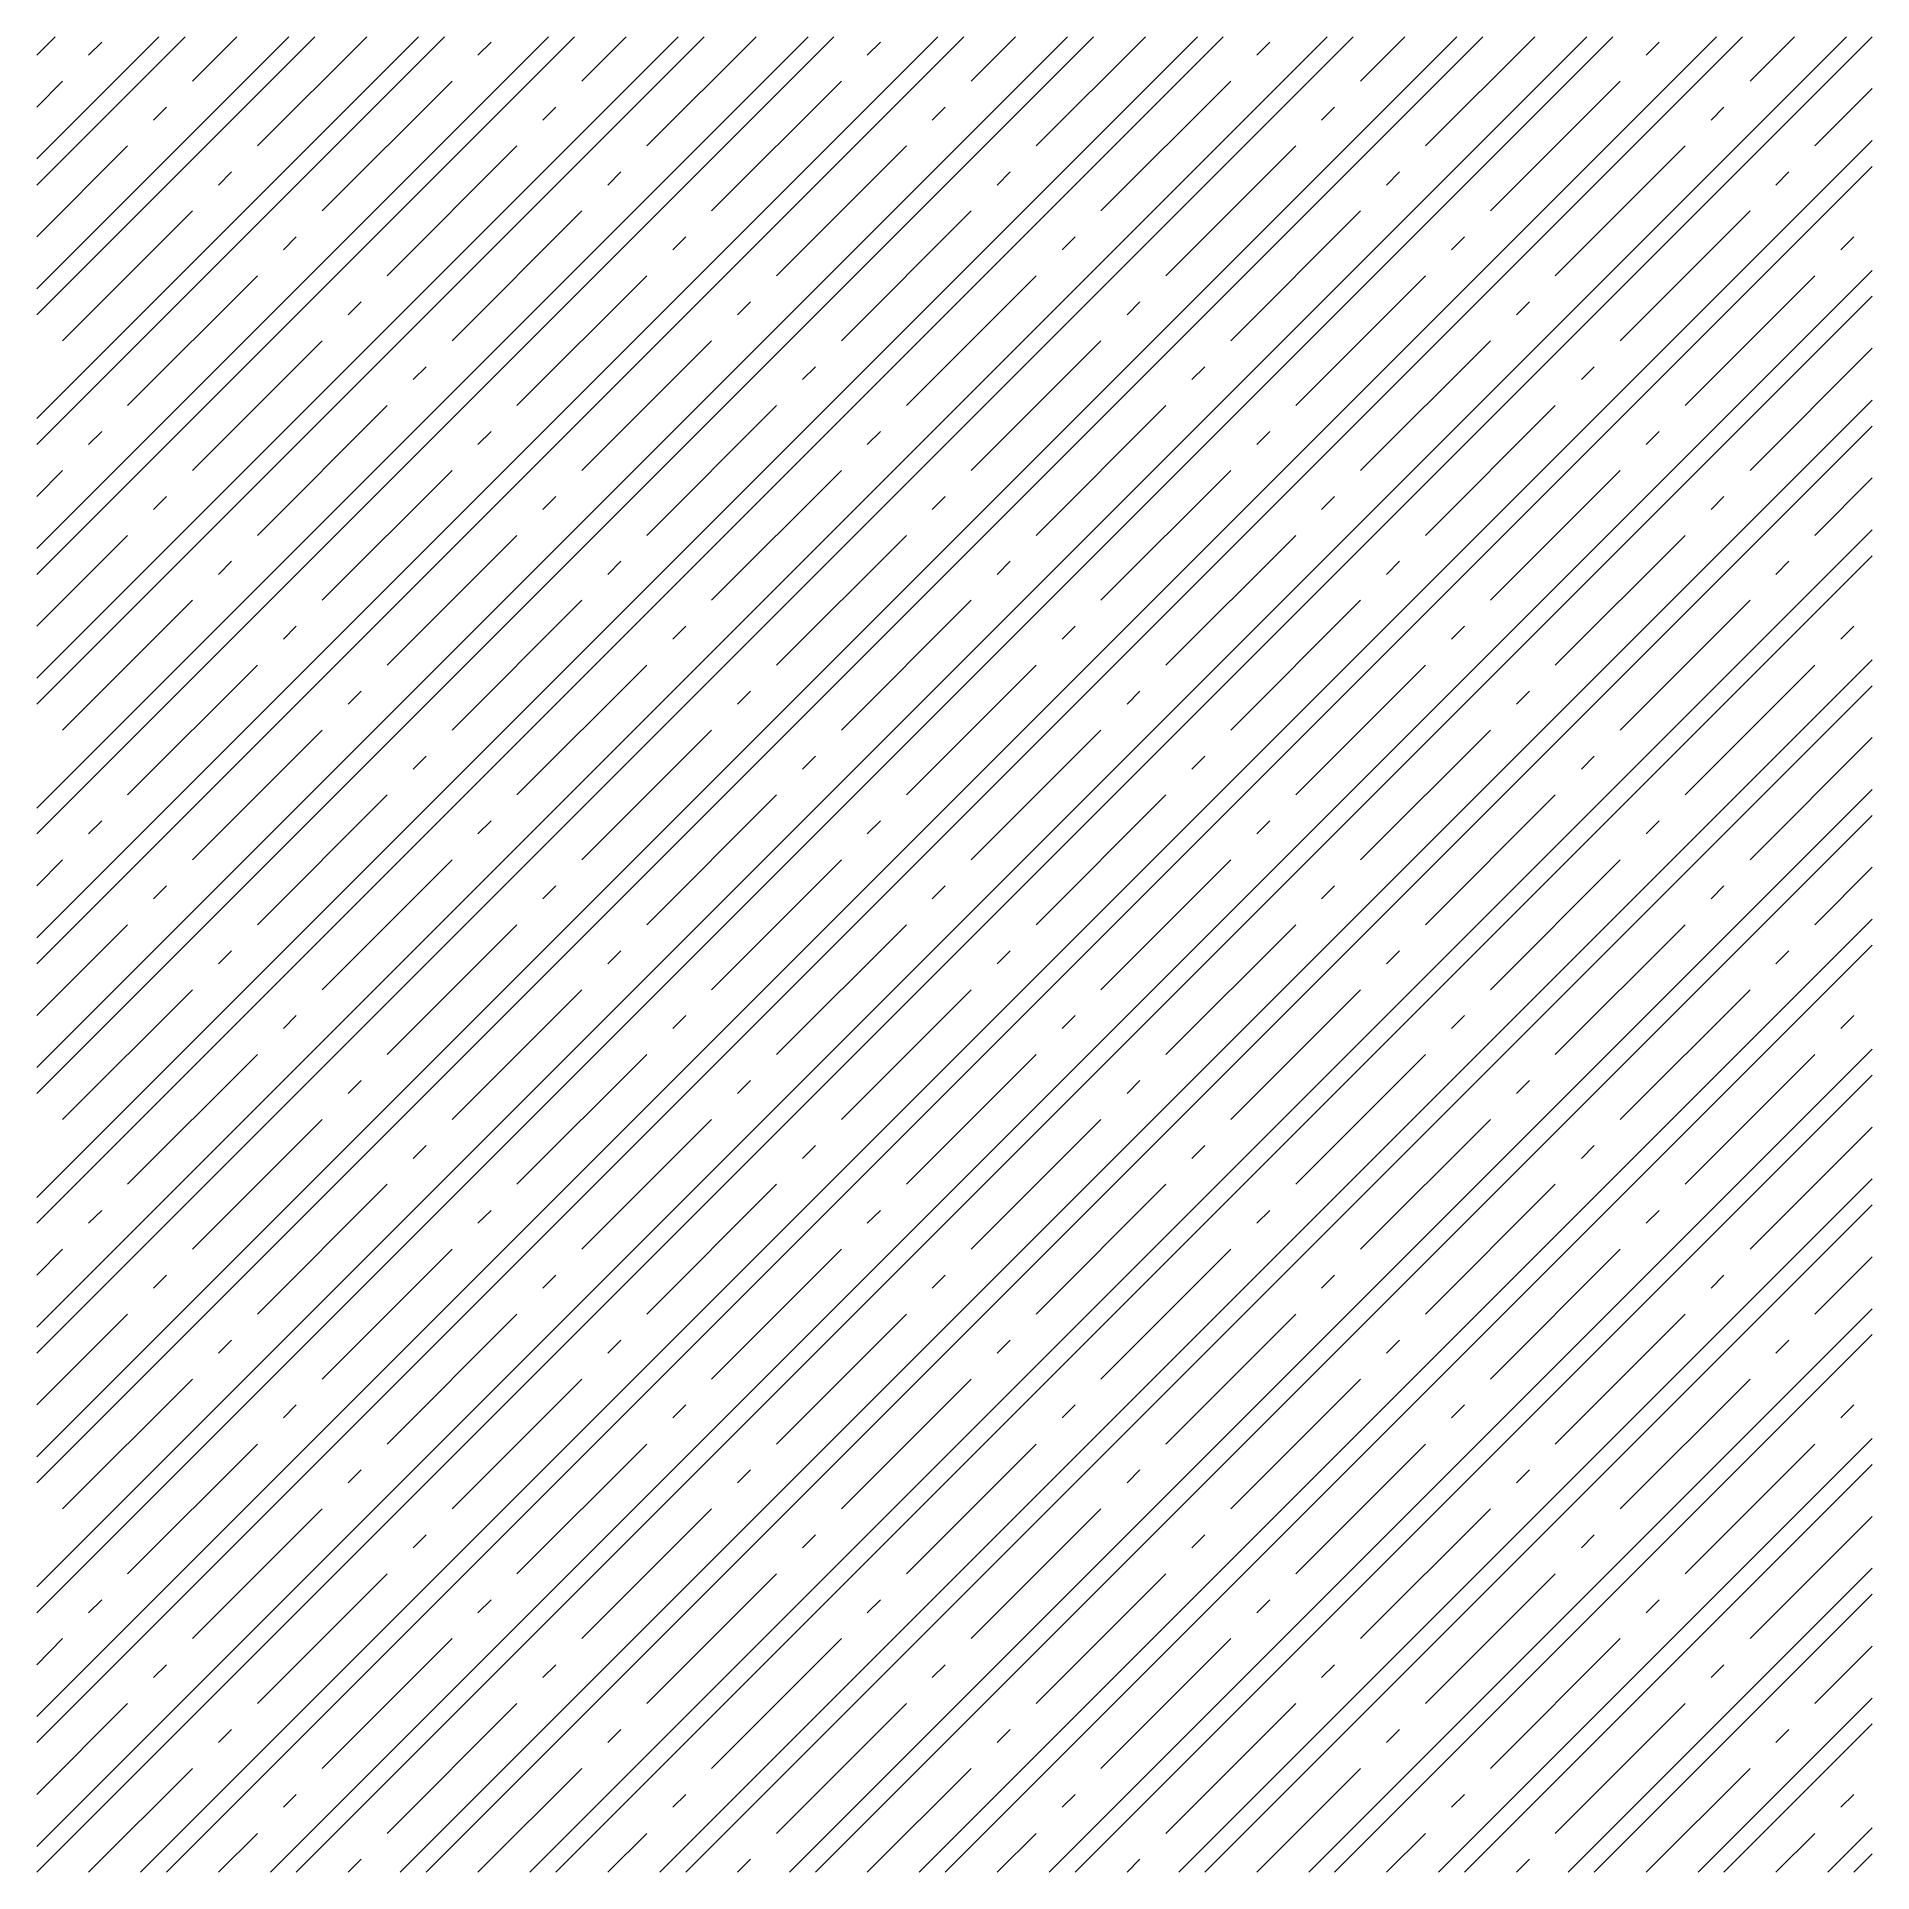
# Model space of a CAD drawing. Header units: millimetres. Extents: x 0 to 100, y 0 to 100.
import ezdxf

# ---------------------------------------------------------------- set-up
doc = ezdxf.new("R2010")
doc.units = ezdxf.units.MM
doc.linetypes.add('K5LT32768', pattern=[0])
doc.linetypes.add('K5LT32769', pattern=[0])

msp = doc.modelspace()

# ---------------------------------------------------------------- linework, layer by layer
at = {"color": 7, "linetype": 'K5LT32768', "lineweight": 18}
for p, q in [((0, 0), (100, 100)), ((0, 7.07), (92.93, 100)), ((0, 14.14), (85.86, 100)), ((0, 21.21), (78.79, 100)), ((0, 28.28), (71.72, 100)), ((0, 35.36), (64.64, 100)), ((0, 42.43), (57.57, 100)), ((0, 49.5), (50.5, 100)), ((0, 56.57), (43.43, 100)), ((0, 63.64), (36.36, 100)), ((0, 70.71), (29.29, 100)), ((0, 77.78), (22.22, 100)), ((0, 84.85), (15.15, 100)), ((0, 91.92), (8.08, 100)), ((0, 98.99), (1.01, 100)), ((0, 1.41), (98.59, 100)), ((0, 8.49), (91.51, 100)), ((0, 15.56), (84.44, 100)), ((0, 22.63), (77.37, 100)), ((0, 29.7), (70.3, 100)), ((0, 36.77), (63.23, 100)), ((0, 43.84), (56.16, 100)), ((0, 50.91), (49.09, 100)), ((0, 57.98), (42.02, 100)), ((0, 65.05), (34.95, 100)), ((0, 72.12), (27.88, 100)), ((0, 79.2), (20.8, 100)), ((0, 86.27), (13.73, 100)), ((0, 93.34), (6.66, 100)), ((5.66, 0), (100, 94.34)), ((7.07, 0), (100, 92.93)), ((12.73, 0), (100, 87.27)), ((14.14, 0), (100, 85.86)), ((19.8, 0), (100, 80.2)), ((21.21, 0), (100, 78.79)), ((26.87, 0), (100, 73.13)), ((28.28, 0), (100, 71.72)), ((33.94, 0), (100, 66.06)), ((35.36, 0), (100, 64.64)), ((41.01, 0), (100, 58.99)), ((42.43, 0), (100, 57.57)), ((48.08, 0), (100, 51.92)), ((49.5, 0), (100, 50.5)), ((55.15, 0), (100, 44.85)), ((56.57, 0), (100, 43.43)), ((62.23, 0), (100, 37.77)), ((63.64, 0), (100, 36.36)), ((69.3, 0), (100, 30.7)), ((70.71, 0), (100, 29.29)), ((76.37, 0), (100, 23.63)), ((77.78, 0), (100, 22.22)), ((83.44, 0), (100, 16.56)), ((84.85, 0), (100, 15.15)), ((90.51, 0), (100, 9.49)), ((91.92, 0), (100, 8.08)), ((97.58, 0), (100, 2.42)), ((98.99, 0), (100, 1.01))]:
    msp.add_line(p, q, dxfattribs=at)
at = {"color": 7, "linetype": 'K5LT32769', "lineweight": 18}
for p, q in [((8.49, 97.58), (10.9, 100)), ((12.02, 94.05), (17.98, 100)), ((29.7, 97.58), (32.12, 100)), ((33.23, 94.05), (39.19, 100)), ((50.91, 97.58), (53.33, 100)), ((54.45, 94.05), (60.4, 100)), ((72.12, 97.58), (74.54, 100)), ((75.66, 94.05), (81.62, 100)), ((93.34, 97.58), (95.76, 100)), ((2.83, 98.99), (3.54, 99.7)), ((24.04, 98.99), (24.75, 99.7)), ((45.25, 98.99), (45.96, 99.7)), ((66.47, 98.99), (67.18, 99.7)), ((87.68, 98.99), (88.39, 99.7)), ((0, 96.17), (1.41, 97.58)), ((15.56, 90.51), (22.63, 97.58)), ((36.77, 90.51), (43.84, 97.58)), ((57.98, 90.51), (65.05, 97.58)), ((79.2, 90.51), (86.27, 97.58)), ((96.87, 94.05), (100, 97.17)), ((6.36, 95.46), (7.07, 96.17)), ((27.58, 95.46), (28.28, 96.17)), ((48.79, 95.46), (49.5, 96.17)), ((70, 95.46), (70.71, 96.17)), ((91.22, 95.46), (91.92, 96.17)), ((0, 89.1), (4.95, 94.05)), ((19.09, 86.97), (26.16, 94.05)), ((40.31, 86.97), (47.38, 94.05)), ((61.52, 86.97), (68.59, 94.05)), ((82.73, 86.97), (89.8, 94.05)), ((9.9, 91.92), (10.61, 92.63)), ((31.11, 91.92), (31.82, 92.63)), ((52.33, 91.92), (53.03, 92.63)), ((73.54, 91.92), (74.25, 92.63)), ((94.75, 91.92), (95.46, 92.63)), ((1.41, 83.44), (8.49, 90.51)), ((22.63, 83.44), (29.7, 90.51)), ((43.84, 83.44), (50.91, 90.51)), ((65.05, 83.44), (72.12, 90.51)), ((86.27, 83.44), (93.34, 90.51)), ((13.44, 88.39), (14.14, 89.1)), ((34.65, 88.39), (35.36, 89.1)), ((55.86, 88.39), (56.57, 89.1)), ((77.07, 88.39), (77.78, 89.1)), ((98.29, 88.39), (98.99, 89.1)), ((4.95, 79.9), (12.02, 86.97)), ((26.16, 79.9), (33.23, 86.97)), ((47.38, 79.9), (54.45, 86.97)), ((68.59, 79.9), (75.66, 86.97)), ((89.8, 79.9), (96.87, 86.97)), ((16.97, 84.85), (17.68, 85.56)), ((38.18, 84.85), (38.89, 85.56)), ((59.4, 84.85), (60.1, 85.56)), ((80.61, 84.85), (81.32, 85.56)), ((8.49, 76.37), (15.56, 83.44)), ((29.7, 76.37), (36.77, 83.44)), ((50.91, 76.37), (57.98, 83.44)), ((72.12, 76.37), (79.2, 83.44)), ((93.34, 76.37), (100, 83.03)), ((20.51, 81.32), (21.21, 82.02)), ((41.72, 81.32), (42.43, 82.02)), ((62.93, 81.32), (63.64, 82.02)), ((84.15, 81.32), (84.85, 82.02)), ((12.02, 72.83), (19.09, 79.9)), ((33.23, 72.83), (40.31, 79.9)), ((54.45, 72.83), (61.52, 79.9)), ((75.66, 72.83), (82.73, 79.9)), ((2.83, 77.78), (3.54, 78.49)), ((24.04, 77.78), (24.75, 78.49)), ((45.25, 77.78), (45.96, 78.49)), ((66.47, 77.78), (67.18, 78.49)), ((87.68, 77.78), (88.39, 78.49)), ((0, 74.95), (1.41, 76.37)), ((15.56, 69.3), (22.63, 76.37)), ((36.77, 69.3), (43.84, 76.37)), ((57.98, 69.3), (65.05, 76.37)), ((79.2, 69.3), (86.27, 76.37)), ((96.87, 72.83), (100, 75.96)), ((6.36, 74.25), (7.07, 74.95)), ((27.58, 74.25), (28.28, 74.95)), ((48.79, 74.25), (49.5, 74.95)), ((70, 74.25), (70.71, 74.95)), ((91.22, 74.25), (91.92, 74.95)), ((0, 67.88), (4.95, 72.83)), ((19.09, 65.76), (26.16, 72.83)), ((40.31, 65.76), (47.38, 72.83)), ((61.52, 65.76), (68.59, 72.83)), ((82.73, 65.76), (89.8, 72.83)), ((9.9, 70.71), (10.61, 71.42)), ((31.11, 70.71), (31.82, 71.42)), ((52.33, 70.71), (53.03, 71.42)), ((73.54, 70.71), (74.25, 71.42)), ((94.75, 70.71), (95.46, 71.42)), ((1.41, 62.23), (8.49, 69.3)), ((22.63, 62.23), (29.7, 69.3)), ((43.84, 62.23), (50.91, 69.3)), ((65.05, 62.23), (72.12, 69.3)), ((86.27, 62.23), (93.34, 69.3)), ((13.44, 67.18), (14.14, 67.88)), ((34.65, 67.18), (35.36, 67.88)), ((55.86, 67.18), (56.57, 67.88)), ((77.07, 67.18), (77.78, 67.88)), ((98.29, 67.18), (98.99, 67.88)), ((4.95, 58.69), (12.02, 65.76)), ((26.16, 58.69), (33.23, 65.76)), ((47.38, 58.69), (54.45, 65.76)), ((68.59, 58.69), (75.66, 65.76)), ((89.8, 58.69), (96.87, 65.76)), ((16.97, 63.64), (17.68, 64.35)), ((38.18, 63.64), (38.89, 64.35)), ((59.4, 63.64), (60.1, 64.35)), ((80.61, 63.64), (81.32, 64.35)), ((8.49, 55.15), (15.56, 62.23)), ((29.7, 55.15), (36.77, 62.23)), ((50.91, 55.15), (57.98, 62.23)), ((72.12, 55.15), (79.2, 62.23)), ((93.34, 55.15), (100, 61.82)), ((20.51, 60.1), (21.21, 60.81)), ((41.72, 60.1), (42.43, 60.81)), ((62.93, 60.1), (63.64, 60.81)), ((84.15, 60.1), (84.85, 60.81)), ((12.02, 51.62), (19.09, 58.69)), ((33.23, 51.62), (40.31, 58.69)), ((54.45, 51.62), (61.52, 58.69)), ((75.66, 51.62), (82.73, 58.69)), ((2.83, 56.57), (3.54, 57.28)), ((24.04, 56.57), (24.75, 57.28)), ((45.25, 56.57), (45.96, 57.28)), ((66.47, 56.57), (67.18, 57.28)), ((87.68, 56.57), (88.39, 57.28)), ((0, 53.74), (1.41, 55.15)), ((15.56, 48.08), (22.63, 55.15)), ((36.77, 48.08), (43.84, 55.15)), ((57.98, 48.08), (65.05, 55.15)), ((79.2, 48.08), (86.27, 55.15)), ((96.87, 51.62), (100, 54.75)), ((6.36, 53.03), (7.07, 53.74)), ((27.58, 53.03), (28.28, 53.74)), ((48.79, 53.03), (49.5, 53.74)), ((70, 53.03), (70.71, 53.74)), ((91.22, 53.03), (91.92, 53.74)), ((0, 46.67), (4.95, 51.62)), ((19.09, 44.55), (26.16, 51.62)), ((40.31, 44.55), (47.38, 51.62)), ((61.52, 44.55), (68.59, 51.62)), ((82.73, 44.55), (89.8, 51.62)), ((9.9, 49.5), (10.61, 50.2)), ((31.11, 49.5), (31.82, 50.2)), ((52.33, 49.5), (53.03, 50.2)), ((73.54, 49.5), (74.25, 50.2)), ((94.75, 49.5), (95.46, 50.2)), ((1.41, 41.01), (8.49, 48.08)), ((22.63, 41.01), (29.7, 48.08)), ((43.84, 41.01), (50.91, 48.08)), ((65.05, 41.01), (72.12, 48.08)), ((86.27, 41.01), (93.34, 48.08)), ((13.44, 45.96), (14.14, 46.67)), ((34.65, 45.96), (35.36, 46.67)), ((55.86, 45.96), (56.57, 46.67)), ((77.07, 45.96), (77.78, 46.67)), ((98.29, 45.96), (98.99, 46.67)), ((4.95, 37.48), (12.02, 44.55)), ((26.16, 37.48), (33.23, 44.55)), ((47.38, 37.48), (54.45, 44.55)), ((68.59, 37.48), (75.66, 44.55)), ((89.8, 37.48), (96.87, 44.55)), ((16.97, 42.43), (17.68, 43.13)), ((38.18, 42.43), (38.89, 43.13)), ((59.4, 42.43), (60.1, 43.13)), ((80.61, 42.43), (81.32, 43.13)), ((8.49, 33.94), (15.56, 41.01)), ((29.7, 33.94), (36.77, 41.01)), ((50.91, 33.94), (57.98, 41.01)), ((72.12, 33.94), (79.2, 41.01)), ((93.34, 33.94), (100, 40.6)), ((20.51, 38.89), (21.21, 39.6)), ((41.72, 38.89), (42.43, 39.6)), ((62.93, 38.89), (63.64, 39.6)), ((84.15, 38.89), (84.85, 39.6)), ((12.02, 30.41), (19.09, 37.48)), ((33.23, 30.41), (40.31, 37.48)), ((54.45, 30.41), (61.52, 37.48)), ((75.66, 30.41), (82.73, 37.48)), ((2.83, 35.36), (3.54, 36.06)), ((24.04, 35.36), (24.75, 36.06)), ((45.25, 35.36), (45.96, 36.06)), ((66.47, 35.36), (67.18, 36.06)), ((87.68, 35.36), (88.39, 36.06)), ((0, 32.53), (1.41, 33.94)), ((15.56, 26.87), (22.63, 33.94)), ((36.77, 26.87), (43.84, 33.94)), ((57.98, 26.87), (65.05, 33.94)), ((79.2, 26.87), (86.27, 33.94)), ((96.87, 30.41), (100, 33.53)), ((6.36, 31.82), (7.07, 32.53)), ((27.58, 31.82), (28.28, 32.53)), ((48.79, 31.82), (49.5, 32.53)), ((70, 31.82), (70.71, 32.53)), ((91.22, 31.82), (91.92, 32.53)), ((0, 25.46), (4.95, 30.41)), ((19.09, 23.33), (26.16, 30.41)), ((40.31, 23.33), (47.38, 30.41)), ((61.52, 23.33), (68.59, 30.41)), ((82.73, 23.33), (89.8, 30.41)), ((9.9, 28.28), (10.61, 28.99)), ((31.11, 28.28), (31.82, 28.99)), ((52.33, 28.28), (53.03, 28.99)), ((73.54, 28.28), (74.25, 28.99)), ((94.75, 28.28), (95.46, 28.99)), ((1.41, 19.8), (8.49, 26.87)), ((22.63, 19.8), (29.7, 26.87)), ((43.84, 19.8), (50.91, 26.87)), ((65.05, 19.8), (72.12, 26.87)), ((86.27, 19.8), (93.34, 26.87)), ((13.44, 24.75), (14.14, 25.46)), ((34.65, 24.75), (35.36, 25.46)), ((55.86, 24.75), (56.57, 25.46)), ((77.07, 24.75), (77.78, 25.46)), ((98.29, 24.75), (98.99, 25.46)), ((4.95, 16.26), (12.02, 23.33)), ((26.16, 16.26), (33.23, 23.33)), ((47.38, 16.26), (54.45, 23.33)), ((68.59, 16.26), (75.66, 23.33)), ((89.8, 16.26), (96.87, 23.33)), ((16.97, 21.21), (17.68, 21.92)), ((38.18, 21.21), (38.89, 21.92)), ((59.4, 21.21), (60.1, 21.92)), ((80.61, 21.21), (81.32, 21.92)), ((8.49, 12.73), (15.56, 19.8)), ((29.7, 12.73), (36.77, 19.8)), ((50.91, 12.73), (57.98, 19.8)), ((72.12, 12.73), (79.2, 19.8)), ((93.34, 12.73), (100, 19.39)), ((20.51, 17.68), (21.21, 18.38)), ((41.72, 17.68), (42.43, 18.38)), ((62.93, 17.68), (63.64, 18.38)), ((84.15, 17.68), (84.85, 18.38)), ((12.02, 9.19), (19.09, 16.26)), ((33.23, 9.19), (40.31, 16.26)), ((54.45, 9.19), (61.52, 16.26)), ((75.66, 9.19), (82.73, 16.26)), ((2.83, 14.14), (3.54, 14.85)), ((24.04, 14.14), (24.75, 14.85)), ((45.25, 14.14), (45.96, 14.85)), ((66.47, 14.14), (67.18, 14.85)), ((87.68, 14.14), (88.39, 14.85)), ((0, 11.31), (1.41, 12.73)), ((15.56, 5.66), (22.63, 12.73)), ((36.77, 5.66), (43.84, 12.73)), ((57.98, 5.66), (65.05, 12.73)), ((79.2, 5.66), (86.27, 12.73)), ((96.87, 9.19), (100, 12.32)), ((6.36, 10.61), (7.07, 11.31)), ((27.58, 10.61), (28.28, 11.31)), ((48.79, 10.61), (49.5, 11.31)), ((70, 10.61), (70.71, 11.31)), ((91.22, 10.61), (91.92, 11.31)), ((0, 4.24), (4.95, 9.19)), ((19.09, 2.12), (26.16, 9.19)), ((40.31, 2.12), (47.38, 9.19)), ((61.52, 2.12), (68.59, 9.19)), ((82.73, 2.12), (89.8, 9.19)), ((9.9, 7.07), (10.61, 7.78)), ((31.11, 7.07), (31.82, 7.78)), ((52.33, 7.07), (53.03, 7.78)), ((73.54, 7.07), (74.25, 7.78)), ((94.75, 7.07), (95.46, 7.78)), ((2.83, 0), (8.49, 5.66)), ((24.04, 0), (29.7, 5.66)), ((45.25, 0), (50.91, 5.66)), ((66.47, 0), (72.12, 5.66)), ((87.68, 0), (93.34, 5.66)), ((13.44, 3.54), (14.14, 4.24)), ((34.65, 3.54), (35.36, 4.24)), ((55.86, 3.54), (56.57, 4.24)), ((77.07, 3.54), (77.78, 4.24)), ((98.29, 3.54), (98.99, 4.24)), ((9.9, 0), (12.02, 2.12)), ((31.11, 0), (33.23, 2.12)), ((52.33, 0), (54.45, 2.12)), ((73.54, 0), (75.66, 2.12)), ((94.75, 0), (96.87, 2.12)), ((16.97, 0), (17.68, 0.71)), ((38.18, 0), (38.89, 0.71)), ((59.4, 0), (60.1, 0.71)), ((80.61, 0), (81.32, 0.71))]:
    msp.add_line(p, q, dxfattribs=at)

doc.saveas('drawing.dxf')
